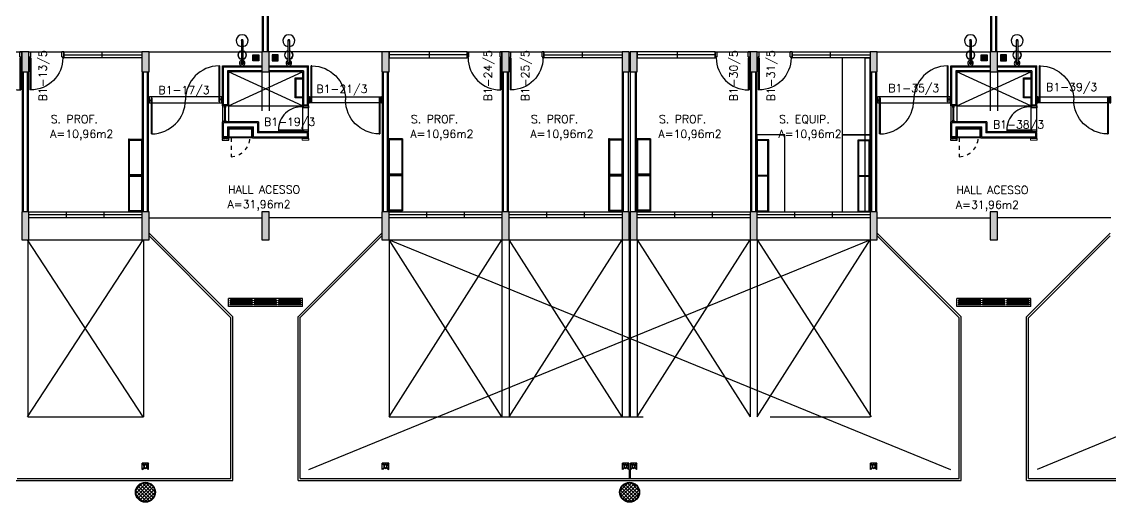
# Model space of a CAD drawing. Header units: inches. Extents: x -15 to 119, y -6 to 56.
# Drawn here: x 11.71 to 38.91, y 25.92 to 37.93 of the extents above; entities that cross this region are included whole.
import ezdxf

# ---------------------------------------------------------------- set-up
doc = ezdxf.new("R2010")
doc.units = ezdxf.units.IN
doc.header["$MEASUREMENT"] = 0
doc.header["$PDMODE"] = 1
doc.linetypes.add('HIDDEN', pattern=[9.525, 6.35, -3.175])
doc.linetypes.add('HIDDEN2', pattern=[4.7625, 3.175, -1.5875])
doc.layers.get('0').update_dxf_attribs({"linetype": 'CONTINUOUS'})
for name, color, linetype in [('A-WC', 2, 'CONTINUOUS'), ('ar-alv', 2, 'CONTINUOUS'), ('ar-armario180', 1, 'CONTINUOUS'), ('ar-armarioproj', 1, 'HIDDEN'), ('ar-castelo', 2, 'CONTINUOUS'), ('ar-corrimao', 2, 'CONTINUOUS'), ('ar-esq', 2, 'CONTINUOUS'), ('ar-estc', 3, 'CONTINUOUS'), ('ar-estc-b', 253, 'CONTINUOUS'), ('ar-grelha', 253, 'CONTINUOUS'), ('AR-LAY-OUT-EQUIPAMENTOS', 221, 'CONTINUOUS'), ('ar-porta', 1, 'CONTINUOUS'), ('ar-proj', 1, 'HIDDEN'), ('ar-ralo', 1, 'CONTINUOUS'), ('ar-reboco', 2, 'CONTINUOUS'), ('ar-shaft', 2, 'CONTINUOUS'), ('ar-tirante', 3, 'CONTINUOUS'), ('AR-VISTA', 2, 'CONTINUOUS'), ('ar-wc', 2, 'CONTINUOUS'), ('ar-xis', 1, 'CONTINUOUS'), ('armario piso-teto', 2, 'CONTINUOUS'), ('banc', 1, 'CONTINUOUS'), ('cong', 7, 'CONTINUOUS'), ('DET-PIVO', 2, 'CONTINUOUS'), ('ENDEREÇO', 2, 'CONTINUOUS'), ('esq-01', 3, 'CONTINUOUS'), ('esq-02', 2, 'CONTINUOUS'), ('esq4', 1, 'CONTINUOUS'), ('estc-01', 3, 'CONTINUOUS'), ('h-estc', 8, 'CONTINUOUS'), ('lixeira', 1, 'CONTINUOUS'), ('proj', 1, 'HIDDEN'), ('PROJ-MARCO', 1, 'HIDDEN'), ('ptm', 2, 'CONTINUOUS'), ('ptm1', 1, 'CONTINUOUS'), ('ralo', 1, 'HIDDEN2'), ('shaft1', 2, 'CONTINUOUS')]:
    doc.layers.add(name, color=color, linetype=linetype)
doc.styles.add('UNB-100', font='simplex.shx', dxfattribs={"height": 0.2})
pattern_1 = [(45, (74.67, 1.745), (-0.04490128, 0.04490128), []), (135, (74.67, 1.745), (-0.04490128, -0.04490128), [])]

# ---------------------------------------------------------------- blocks, each defined once
blk = doc.blocks.new('plr01-01p')
at = {"layer": 'h-estc'}
blk.add_hatch(color=256, dxfattribs=at).paths.add_polyline_path([(0.09, 0.075), (-0.09, 0.075), (-0.09, -0.625), (0.09, -0.625)])
at = {"layer": 'cong'}
blk.add_point((0, 0), dxfattribs=at)
at = {"layer": 'estc-01'}
blk.add_lwpolyline([(-0.09, 0.075), (-0.09, -0.625), (0.09, -0.625), (0.09, 0.075)], close=True, dxfattribs=at)
blk = doc.blocks.new('plr02-01p')
at = {"layer": 'h-estc'}
blk.add_hatch(color=256, dxfattribs=at).paths.add_polyline_path([(0.09, 0.075), (-0.09, 0.075), (-0.09, -0.425), (0.09, -0.425)])
at = {"layer": 'estc-01'}
blk.add_lwpolyline([(-0.09, 0.075), (-0.09, -0.425), (0.09, -0.425), (0.09, 0.075)], close=True, dxfattribs=at)
blk = doc.blocks.new('esq15-01p')
at = {"layer": 'cong'}
blk.add_point((0, 0), dxfattribs=at)
at = {"layer": 'esq-01', "color": 1}
for p, q in [((2.91, 0), (0.09, 0)), ((1.03, -0.075), (1.03, 0.075)), ((1.97, -0.075), (1.97, 0.075))]:
    blk.add_line(p, q, dxfattribs=at)
at = {"layer": 'esq-02'}
blk.add_lwpolyline([(2.91, -0.075), (0.09, -0.075), (0.09, 0.075), (2.91, 0.075)], close=True, dxfattribs=at)
blk = doc.blocks.new('sh-01p')
at = {"layer": 'ar-alv'}
for p, q in [((-1.05, 0.05), (-0.09, 0.05)), ((-1.05, -0.9), (-1.05, 0.05)), ((0.09, 0.05), (1.05, 0.05)), ((1.05, -0.9), (1.05, 0.05)), ((-0.95, -0.05), (-0.95, -0.9)), ((-0.09, -0.05), (-0.95, -0.05)), ((0.95, -0.05), (0.09, -0.05)), ((0.95, -0.05), (0.95, -0.9)), ((-0.95, -0.9), (-1.05, -0.9)), ((0.95, -0.9), (1.05, -0.9)), ((-1.05, -1.7), (-1.05, -1.35)), ((-0.2, -1.35), (-1.05, -1.35)), ((-0.2, -1.35), (-0.2, -1.6)), ((-0.95, -1.45), (-0.3, -1.45)), ((-0.95, -1.45), (-0.95, -1.7)), ((-0.3, -1.7), (-0.3, -1.45)), ((1.05, -1.6), (-0.2, -1.6)), ((1.05, -1.7), (1.05, -1.6)), ((-0.95, -1.7), (-1.05, -1.7)), ((-0.3, -1.7), (1.05, -1.7))]:
    blk.add_line(p, q, dxfattribs=at)
at = {"layer": 'ar-proj'}
for p, q in [((0.925, -0.95), (0.925, -1.53)), ((1.075, -1.53), (1.075, -0.97))]:
    blk.add_line(p, q, dxfattribs=at)
at = {"layer": 'ar-proj', "ltscale": 0.01}
blk.add_line((-0.861, -1.725), (-0.861, -2.195), dxfattribs=at)
blk.add_arc((-0.882, -1.699), 0.496, 272.4338, 357.0427, dxfattribs=at)
at = {"layer": 'ar-reboco'}
for p, q in [((-1.075, 0.075), (-0.09, 0.075)), ((-1.075, -0.925), (-1.075, 0.075)), ((0.09, 0.075), (1.075, 0.075)), ((1.075, -0.925), (1.075, 0.075)), ((-0.09, -0.075), (-0.925, -0.075)), ((0.925, -0.075), (0.09, -0.075)), ((0.925, -0.075), (0.925, -0.925)), ((-0.925, -0.925), (-1.075, -0.925)), ((0.925, -0.925), (1.075, -0.925)), ((1.075, -1.575), (1.075, -0.925)), ((-1.075, -1.725), (-1.075, -1.325)), ((-0.175, -1.325), (-1.075, -1.325)), ((-0.175, -1.325), (-0.175, -1.575)), ((-0.925, -1.475), (-0.325, -1.475)), ((-0.925, -1.475), (-0.925, -1.725)), ((-0.325, -1.725), (-0.325, -1.475)), ((1.075, -1.575), (-0.175, -1.575)), ((1.075, -1.725), (1.075, -1.588)), ((-0.925, -1.725), (-1.075, -1.725)), ((-0.325, -1.725), (1.075, -1.725))]:
    blk.add_line(p, q, dxfattribs=at)
blk.add_lwpolyline([(-0.925, -0.075), (-0.925, -0.925)], dxfattribs=at)
at = {"layer": 'ar-xis'}
for p, q in [((-0.925, -0.925), (0.925, -0.075)), ((0.925, -0.925), (-0.925, -0.075))]:
    blk.add_line(p, q, dxfattribs=at)
at = {"layer": 'esq-01'}
for p, q in [((-1.05, -1.743), (-1.026, -1.743)), ((-0.975, -1.743), (-0.95, -1.743))]:
    blk.add_line(p, q, dxfattribs=at)
at = {"layer": 'esq-01', "lineweight": 15}
blk.add_line((-0.925, -1.714), (-0.925, -1.716), dxfattribs=at)
at = {"layer": 'esq-01', "flags": 128}
blk.add_lwpolyline([(-0.92, -1.778, 0.414214), (-0.915, -1.773), (-0.915, -1.743, 0.414214), (-0.92, -1.738), (-0.95, -1.738), (-0.95, -1.743), (-0.998, -1.743), (-0.998, -1.748), (-1.003, -1.748), (-1.003, -1.743), (-1.05, -1.743), (-1.05, -1.738), (-1.08, -1.738), (-1.08, -1.738, 0.414214), (-1.085, -1.743), (-1.085, -1.773, 0.414214), (-1.08, -1.778)], format="xyb", close=True, dxfattribs=at)
at = {"layer": 'esq-01', "lineweight": 15, "flags": 128}
for points in [[(-0.925, -1.655), (-0.925, -1.725), (-0.904, -1.725), (-0.904, -1.655)], [(-0.346, -1.655), (-0.346, -1.725), (-0.325, -1.725), (-0.325, -1.655)]]:
    blk.add_lwpolyline(points, close=True, dxfattribs=at)
blk.add_lwpolyline([(0.92, -1.778, -0.414214), (0.915, -1.773), (0.915, -1.743, -0.414214), (0.92, -1.738), (0.95, -1.738), (0.95, -1.743), (0.997, -1.743), (0.997, -1.748), (1.002, -1.748), (1.002, -1.743), (1.05, -1.743), (1.05, -1.738), (1.08, -1.738), (1.08, -1.738, -0.414214), (1.085, -1.743), (1.085, -1.773, -0.414214), (1.08, -1.778)], format="xyb", close=True, dxfattribs=at)
at = {"layer": 'esq4'}
for p, q in [((-1.075, -0.925), (-1.075, -1.325)), ((-0.925, -0.925), (-0.925, -1.325)), ((-0.95, -1.743), (-0.95, -1.725)), ((-0.925, -1.738), (-0.938, -1.738)), ((-0.936, -1.727), (-0.936, -1.736)), ((-0.936, -1.736), (-0.925, -1.736)), ((-0.925, -1.736), (-0.925, -1.738)), ((0.925, -1.736), (0.925, -1.738)), ((0.936, -1.736), (0.925, -1.736)), ((0.936, -1.727), (0.936, -1.736)), ((1.064, -1.727), (1.064, -1.736)), ((1.064, -1.736), (1.075, -1.736)), ((1.075, -1.736), (1.075, -1.738))]:
    blk.add_line(p, q, dxfattribs=at)
at = {"layer": 'esq4', "lineweight": 15, "ltscale": 0.0002}
for p, q in [((-1.025, -1.284), (-1.025, -0.961)), ((-1, -1.284), (-1, -0.961)), ((-0.863, -1.7), (-0.387, -1.7)), ((-0.863, -1.725), (-0.387, -1.725))]:
    blk.add_line(p, q, dxfattribs=at)
at = {"layer": 'esq4', "lineweight": 5}
for p, q in [((-0.925, -1.727), (-0.936, -1.727)), ((-0.925, -1.725), (-0.925, -1.727)), ((0.925, -1.725), (0.925, -1.727)), ((0.925, -1.727), (0.936, -1.727)), ((1.075, -1.727), (1.064, -1.727)), ((1.075, -1.725), (1.075, -1.727))]:
    blk.add_line(p, q, dxfattribs=at)
at = {"layer": 'esq4', "linetype": 'Continuous', "lineweight": 5}
for points in [[(1.075, -1.575), (1.062, -1.575), (1.062, -1.588), (1.075, -1.588), (1.075, -1.586), (1.064, -1.586), (1.064, -1.577), (1.075, -1.577)], [(-1.075, -1.738), (-1.05, -1.738), (-1.05, -1.725), (-1.075, -1.725), (-1.075, -1.727), (-1.064, -1.727), (-1.064, -1.736), (-1.075, -1.736)]]:
    blk.add_lwpolyline(points, close=True, dxfattribs=at)
at = {"layer": 'ptm'}
for p, q in [((0.925, -1.53), (0.325, -1.53)), ((0.325, -1.53), (0.325, -1.55)), ((0.925, -1.55), (0.325, -1.55)), ((0.925, -1.53), (0.925, -1.55))]:
    blk.add_line(p, q, dxfattribs=at)
for points in [[(0.925, -0.925), (1.075, -0.925), (1.075, -0.97), (0.95, -0.97), (0.95, -0.95), (0.925, -0.95), (0.925, -0.925)], [(0.925, -1.575), (1.075, -1.575), (1.075, -1.53), (0.95, -1.53), (0.95, -1.55), (0.925, -1.55), (0.925, -1.575)]]:
    blk.add_lwpolyline(points, dxfattribs=at)
at = {"layer": 'ptm1'}
blk.add_arc((0.894, -1.517), 0.569, 85.5635, 181.3143, dxfattribs=at)
at = {"layer": 'shaft1'}
for p, q in [((0.743, -0.724), (0.743, -0.226)), ((0.743, -0.226), (0.925, -0.226)), ((0.743, -0.247), (0.925, -0.247)), ((0.763, -0.705), (0.763, -0.247)), ((0.926, -0.705), (0.743, -0.705)), ((0.925, -0.726), (0.743, -0.726)), ((-1.012, -0.966), (-1.012, -1.284)), ((-0.925, -0.925), (0.925, -0.925)), ((-0.904, -1.658), (-0.904, -1.495)), ((-0.896, -1.495), (-0.346, -1.495)), ((-0.346, -1.495), (-0.346, -1.657)), ((-0.387, -1.712), (-0.863, -1.712))]:
    blk.add_line(p, q, dxfattribs=at)
for points in [[(-1.025, -0.925), (-1, -0.925), (-1, -0.966), (-1.025, -0.966)], [(-1.025, -1.284), (-1, -1.284), (-1, -1.325), (-1.025, -1.325)], [(-0.863, -1.7), (-0.863, -1.725), (-0.904, -1.725), (-0.904, -1.7)], [(-0.346, -1.7), (-0.346, -1.725), (-0.387, -1.725), (-0.387, -1.7)]]:
    blk.add_lwpolyline(points, close=True, dxfattribs=at)
blk = doc.blocks.new('pm-80-01p')
at = {"layer": 'cong'}
blk.add_point((0, 0), dxfattribs=at)
at = {"layer": 'ptm'}
for p, q in [((0.105, 0.075), (0.105, 0.875)), ((0.125, 0.875), (0.105, 0.875)), ((0.125, 0.075), (0.125, 0.875)), ((0.105, 0.075), (0.08, 0.075)), ((0.08, 0.075), (0.08, -0.075)), ((0.125, 0.075), (0.105, 0.075)), ((0.105, 0.075), (0.105, 0.05)), ((0.125, 0.05), (0.105, 0.05)), ((0.125, 0.05), (0.125, -0.075)), ((0.905, 0.05), (0.905, -0.075)), ((0.905, 0.05), (0.925, 0.05)), ((0.925, 0.075), (0.95, 0.075)), ((0.925, 0.075), (0.925, 0.05)), ((0.95, 0.075), (0.95, -0.075)), ((0.08, -0.075), (0.125, -0.075)), ((0.95, -0.075), (0.905, -0.075))]:
    blk.add_line(p, q, dxfattribs=at)
at = {"layer": 'ptm', "color": 1}
blk.add_arc((0.125, 0.075), 0.8, 360, 90, dxfattribs=at)
blk = doc.blocks.new('esq17-01p')
at = {"layer": 'cong'}
blk.add_point((-0.015, 0), dxfattribs=at)
at = {"layer": 'esq-01', "color": 1}
for p, q in [((2.025, 0), (0.075, 0)), ((1.075, 0.075), (1.075, -0.075))]:
    blk.add_line(p, q, dxfattribs=at)
at = {"layer": 'esq-01'}
blk.add_line((2.025, 0.075), (2.025, -0.075), dxfattribs=at)
at = {"layer": 'esq-02'}
blk.add_lwpolyline([(2.025, 0.075), (0.075, 0.075), (0.075, -0.075), (2.025, -0.075)], close=True, dxfattribs=at)
at = {"rotation": 180}
blk.add_blockref('pm-80-01p', (2.975, 0), dxfattribs=at)
blk = doc.blocks.new('pm-dp90-01p')
at = {"layer": 'cong'}
blk.add_point((0, 0), dxfattribs=at)
at = {"layer": 'DET-PIVO'}
for centre in [(-0.85, 0), (0.85, 0)]:
    blk.add_circle(centre, 0.005, dxfattribs=at)
at = {"layer": 'PROJ-MARCO', "linetype": 'Continuous'}
for p, q in [((0.9, 0.075), (-0.9, 0.075)), ((-0.9, -0.075), (0.9, -0.075))]:
    blk.add_line(p, q, dxfattribs=at)
at = {"layer": 'ptm'}
for p, q in [((0.84, -0.05), (0.84, 0.85)), ((0.84, 0.85), (0.86, 0.85)), ((0.86, -0.05), (0.86, 0.85)), ((-0.925, -0.075), (-0.925, 0.075)), ((-0.925, 0.075), (-0.9, 0.075)), ((-0.9, -0.075), (-0.9, 0.075)), ((-0.86, 0.05), (-0.86, -0.85)), ((-0.84, 0.05), (-0.86, 0.05)), ((-0.84, 0.05), (-0.84, -0.85)), ((0.88, 0.03), (0.9, 0.03)), ((0.88, 0.01), (0.88, 0.03)), ((0.88, 0.01), (0.9, 0.01)), ((0.9, 0.075), (0.925, 0.075)), ((0.9, 0.075), (0.9, -0.075)), ((0.925, 0.075), (0.925, -0.075)), ((-0.9, -0.075), (-0.925, -0.075)), ((-0.88, -0.01), (-0.9, -0.01)), ((-0.88, -0.03), (-0.9, -0.03)), ((-0.88, -0.01), (-0.88, -0.03)), ((0.84, -0.05), (0.86, -0.05)), ((0.925, -0.075), (0.9, -0.075)), ((-0.84, -0.85), (-0.86, -0.85))]:
    blk.add_line(p, q, dxfattribs=at)
at = {"layer": 'ptm', "color": 1}
for centre, start, end in [((0.85, 0), 90.6743, 180), ((-0.85, 0), 270.6743, 0)]:
    blk.add_arc(centre, 0.85, start, end, dxfattribs=at)
blk = doc.blocks.new('bnc-31p')
at = {"layer": 'banc'}
blk.add_lwpolyline([(-0.9625, 0), (0.9625, 0), (0.9625, 0.7), (-0.9625, 0.7)], close=True, dxfattribs=at)
at = {"layer": 'cong'}
blk.add_point((0, 0), dxfattribs=at)
blk = doc.blocks.new('mob-ar4')
at = {"layer": 'armario piso-teto'}
for p, q in [((-0.47, 0.3), (0.43, 0.3)), ((-0.47, 0.28), (-0.47, 0.3)), ((-0.47, 0.3), (-0.47, 0.28)), ((-0.47, 0.28), (-0.47, -0.05)), ((-0.45, 0.28), (-0.47, 0.28)), ((-0.46, 0.28), (0.41, 0.28)), ((-0.45, 0.28), (-0.45, -0.03)), ((-0.02, 0.3), (-0.02, 0.28)), ((0.41, 0.28), (0.41, -0.03)), ((0.41, 0.28), (0.43, 0.28)), ((0.43, 0.3), (0.43, 0.28)), ((0.43, 0.28), (0.43, -0.05)), ((-0.47, -0.05), (0.43, -0.05)), ((-0.45, -0.03), (0.41, -0.03))]:
    blk.add_line(p, q, dxfattribs=at)
at = {"layer": 'cong'}
blk.add_point((0, -0.05), dxfattribs=at)
blk = doc.blocks.new('mob-ar2')
at = {"layer": 'ar-armarioproj'}
for p, q in [((-0.9025, 0.3), (-0.9025, 0)), ((-0.0025, 0.3), (-0.9025, 0.3)), ((-0.8825, 0.28), (-0.9025, 0.28)), ((-0.01, 0.28), (-0.8925, 0.28)), ((-0.8825, 0.28), (-0.8825, 0.02)), ((-0.4525, 0.28), (-0.4525, 0.3)), ((-0.01, 0.28), (-0.01, 0.02)), ((-0.01, 0.28), (0.01, 0.28)), ((-0.0025, 0.28), (-0.0025, 0.3)), ((0.9025, 0.3), (0.0025, 0.3)), ((0.0025, 0.28), (0.0025, 0.3)), ((0.01, 0.28), (0.01, 0.02)), ((0.8925, 0.28), (0.01, 0.28)), ((0.4525, 0.28), (0.4525, 0.3)), ((0.8825, 0.28), (0.8825, 0.02)), ((0.8825, 0.28), (0.9025, 0.28)), ((0.9025, 0.28), (0.9025, 0.3)), ((0.9025, 0.28), (0.9025, 0)), ((-0.01, 0.02), (-0.8825, 0.02)), ((0.01, 0), (-0.01, 0)), ((0.8825, 0.02), (0.01, 0.02)), ((-0.01, 0), (-0.9025, 0)), ((0.8825, 0), (0.01, 0)), ((0.9025, 0), (0.8825, 0))]:
    blk.add_line(p, q, dxfattribs=at)
at = {"layer": 'cong'}
blk.add_point((0, 0), dxfattribs=at)
blk = doc.blocks.new('ralo-15cm')
at = {"layer": 'ralo'}
h = blk.add_hatch(dxfattribs=at)
h.set_pattern_fill('DOTS', color=256, scale=0.005, style=0)
h.set_pattern_definition([(0, (-210.436618, -163.386024), (0.00396875, 0.0079375), [0, -0.0079375])])
h.paths.add_polyline_path([(0.07, 0.064, 0.109147), (0.065, 0.07), (0.044, 0.07, 0.234403), (0.037, 0.056, 0.031938), (0.037, 0.054, -0.085518), (0.053, 0.038, 0.304982), (0.07, 0.048)])
h.paths.add_polyline_path([(-0.047, 0.07), (-0.065, 0.07, 0.101422), (-0.07, 0.065), (-0.07, 0.047, 0.322568), (-0.052, 0.04, -0.06492), (-0.04, 0.051, 0.065904), (-0.039, 0.056, 0.253091)])
h.paths.add_polyline_path([(-0.054, -0.037, 0.248259), (-0.07, -0.043), (-0.07, -0.068, 0.039546), (-0.068, -0.07), (-0.044, -0.07, 0.224729), (-0.037, -0.055, 0.030017), (-0.037, -0.053, -0.089405)])
h.paths.add_polyline_path([(0.07, -0.042, 0.270307), (0.052, -0.039, -0.063767), (0.041, -0.051, 0.073161), (0.04, -0.056, 0.228135), (0.047, -0.07), (0.069, -0.07, 0.013274), (0.07, -0.069)])
at = {"layer": 'cong'}
blk.add_point((0, 0), dxfattribs=at)
at = {"layer": 'ralo'}
for p, q in [((-0.062, 0.002), (-0.065, 0.002)), ((-0.047, 0.002), (-0.059, 0.002)), ((-0.055, 0.029), (-0.058, 0.03)), ((-0.052, 0.033), (-0.055, 0.035)), ((-0.042, 0.021), (-0.053, 0.027)), ((-0.039, 0.026), (-0.05, 0.032)), ((-0.027, 0.002), (-0.044, 0.002)), ((-0.024, 0.011), (-0.04, 0.02)), ((-0.022, 0.015), (-0.037, 0.024)), ((-0.033, 0.052), (-0.035, 0.055)), ((-0.015, 0.022), (-0.032, 0.05)), ((-0.029, 0.055), (-0.03, 0.058)), ((-0.011, 0.024), (-0.027, 0.053)), ((-0.009, 0.002), (-0.024, 0.002)), ((-0.009, 0.002), (-0.022, 0.01)), ((-0.007, 0.007), (-0.02, 0.014)), ((-0.007, 0.007), (-0.014, 0.02)), ((-0.003, 0.009), (-0.01, 0.022)), ((-0.003, 0.062), (-0.003, 0.065)), ((-0.003, 0.027), (-0.003, 0.059)), ((-0.003, 0.009), (-0.003, 0.024)), ((0.002, 0.062), (0.002, 0.065)), ((0.002, 0.027), (0.002, 0.059)), ((0.002, 0.009), (0.002, 0.024)), ((0.002, 0.009), (0.01, 0.022)), ((0.007, 0.007), (0.014, 0.02)), ((0.007, 0.007), (0.02, 0.014)), ((0.009, 0.002), (0.022, 0.01)), ((0.009, 0.002), (0.024, 0.002)), ((0.011, 0.024), (0.027, 0.053)), ((0.015, 0.022), (0.032, 0.05)), ((0.022, 0.015), (0.05, 0.032)), ((0.024, 0.011), (0.053, 0.027)), ((0.027, 0.002), (0.044, 0.002)), ((0.029, 0.055), (0.03, 0.058)), ((0.033, 0.052), (0.035, 0.055)), ((0.047, 0.002), (0.059, 0.002)), ((0.052, 0.033), (0.055, 0.035)), ((0.055, 0.029), (0.058, 0.03)), ((0.062, 0.002), (0.065, 0.002)), ((-0.062, -0.003), (-0.065, -0.003)), ((-0.047, -0.003), (-0.059, -0.003)), ((-0.055, -0.029), (-0.058, -0.03)), ((-0.052, -0.033), (-0.055, -0.035)), ((-0.042, -0.021), (-0.053, -0.027)), ((-0.039, -0.026), (-0.05, -0.032)), ((-0.027, -0.003), (-0.044, -0.003)), ((-0.024, -0.011), (-0.04, -0.02)), ((-0.022, -0.015), (-0.037, -0.024)), ((-0.033, -0.052), (-0.035, -0.055)), ((-0.026, -0.039), (-0.032, -0.05)), ((-0.029, -0.055), (-0.03, -0.058)), ((-0.021, -0.042), (-0.027, -0.053)), ((-0.009, -0.003), (-0.024, -0.003)), ((-0.015, -0.022), (-0.024, -0.037)), ((-0.009, -0.003), (-0.022, -0.01)), ((-0.007, -0.007), (-0.02, -0.014)), ((-0.011, -0.024), (-0.02, -0.04)), ((-0.007, -0.007), (-0.014, -0.02)), ((-0.003, -0.009), (-0.01, -0.022)), ((-0.003, -0.009), (-0.003, -0.024)), ((-0.003, -0.027), (-0.003, -0.044)), ((-0.003, -0.047), (-0.003, -0.059)), ((-0.003, -0.062), (-0.003, -0.065)), ((0.002, -0.009), (0.002, -0.024)), ((0.002, -0.009), (0.01, -0.022)), ((0.002, -0.027), (0.002, -0.044)), ((0.002, -0.047), (0.002, -0.059)), ((0.002, -0.062), (0.002, -0.065)), ((0.007, -0.007), (0.02, -0.014)), ((0.007, -0.007), (0.014, -0.02)), ((0.009, -0.003), (0.024, -0.003)), ((0.009, -0.003), (0.022, -0.01)), ((0.011, -0.024), (0.02, -0.04)), ((0.015, -0.022), (0.024, -0.037)), ((0.021, -0.042), (0.027, -0.053)), ((0.022, -0.015), (0.037, -0.024)), ((0.024, -0.011), (0.04, -0.02)), ((0.026, -0.039), (0.032, -0.05)), ((0.027, -0.003), (0.044, -0.003)), ((0.029, -0.055), (0.03, -0.058)), ((0.033, -0.052), (0.035, -0.055)), ((0.039, -0.026), (0.05, -0.032)), ((0.042, -0.021), (0.053, -0.027)), ((0.047, -0.003), (0.059, -0.003)), ((0.052, -0.033), (0.055, -0.035)), ((0.055, -0.029), (0.058, -0.03)), ((0.062, -0.003), (0.065, -0.003))]:
    blk.add_line(p, q, dxfattribs=at)
for points in [[(-0.075, -0.075), (0.075, -0.075), (0.075, 0.075), (-0.075, 0.075)], [(-0.07, -0.07), (0.07, -0.07), (0.07, 0.07), (-0.07, 0.07)]]:
    blk.add_lwpolyline(points, close=True, dxfattribs=at)
blk.add_circle((0, 0), 0.065, dxfattribs=at)
for radius, start, end in [(0.0617, 152.3206, 177.6794), (0.0592, 152.4186, 177.5814), (0.0617, 122.3206, 147.6794), (0.0592, 122.4186, 147.5814), (0.0468, 153.0651, 176.9349), (0.0443, 153.2384, 176.7616), (0.0468, 123.0651, 146.9349), (0.0443, 123.2384, 146.7616), (0.0617, 92.3206, 117.6794), (0.0592, 92.4186, 117.5814), (0.0268, 155.3615, 174.6385), (0.0243, 155.916, 174.084), (0.0268, 125.3615, 144.6385), (0.0468, 93.0651, 116.9349), (0.0443, 93.2384, 116.7616), (0.0243, 125.916, 144.084), (0.0268, 95.3615, 114.6385), (0.0243, 95.916, 114.084), (0.0617, 62.3206, 87.6794), (0.0592, 62.4186, 87.5814), (0.0468, 63.0651, 86.9349), (0.0443, 63.2384, 86.7616), (0.0268, 65.3615, 84.6385), (0.0243, 65.916, 84.084), (0.0243, 35.916, 54.084), (0.0268, 35.3615, 54.6385), (0.0243, 5.916, 24.084), (0.0443, 33.2384, 56.7616), (0.0268, 5.3615, 24.6385), (0.0468, 33.0651, 56.9349), (0.0592, 32.4186, 57.5814), (0.0617, 32.3206, 57.6794), (0.0443, 3.2384, 26.7616), (0.0468, 3.0651, 26.9349), (0.0592, 2.4186, 27.5814), (0.0617, 2.3206, 27.6794), (0.0617, 182.3206, 207.6794), (0.0592, 182.4186, 207.5814), (0.0617, 212.3206, 237.6794), (0.0592, 212.4186, 237.5814), (0.0468, 183.0651, 206.9349), (0.0443, 183.2384, 206.7616), (0.0468, 213.0651, 236.9349), (0.0443, 213.2384, 236.7616), (0.0617, 242.3206, 267.6794), (0.0268, 185.3615, 204.6385), (0.0592, 242.4186, 267.5814), (0.0243, 185.916, 204.084), (0.0268, 215.3615, 234.6385), (0.0468, 243.0651, 266.9349), (0.0243, 215.916, 234.084), (0.0443, 243.2384, 266.7616), (0.0268, 245.3615, 264.6385), (0.0243, 245.916, 264.084), (0.0243, 275.916, 294.084), (0.0268, 275.3615, 294.6385), (0.0443, 273.2384, 296.7616), (0.0468, 273.0651, 296.9349), (0.0592, 272.4186, 297.5814), (0.0617, 272.3206, 297.6794), (0.0243, 305.916, 324.084), (0.0268, 305.3615, 324.6385), (0.0243, 335.916, 354.084), (0.0268, 335.3615, 354.6385), (0.0443, 303.2384, 326.7616), (0.0468, 303.0651, 326.9349), (0.0592, 302.4186, 327.5814), (0.0617, 302.3206, 327.6794), (0.0443, 333.2384, 356.7616), (0.0468, 333.0651, 356.9349), (0.0592, 332.4186, 357.5814), (0.0617, 332.3206, 357.6794)]:
    blk.add_arc((0, 0), radius, start, end, dxfattribs=at)
blk = doc.blocks.new('GRELHA-PLANTA')
at = {"layer": 'ar-grelha', "color": 1}
for p, q in [((1.85, 0.2), (0, 0.2)), ((0, 0.2), (0, 0)), ((1.85, 0), (0, 0)), ((0.591, 0.163), (0.05, 0.163)), ((0.591, 0.138), (0.05, 0.138)), ((0.591, 0.112), (0.05, 0.112)), ((0.591, 0.087), (0.05, 0.087)), ((0.591, 0.062), (0.05, 0.062)), ((0.591, 0.037), (0.05, 0.037)), ((1.196, 0.163), (0.654, 0.163)), ((1.196, 0.138), (0.654, 0.138)), ((1.196, 0.112), (0.654, 0.112)), ((1.196, 0.087), (0.654, 0.087)), ((1.196, 0.062), (0.654, 0.062)), ((1.196, 0.037), (0.654, 0.037)), ((1.8, 0.163), (1.258, 0.163)), ((1.8, 0.138), (1.258, 0.138)), ((1.8, 0.112), (1.258, 0.112)), ((1.8, 0.087), (1.258, 0.087)), ((1.8, 0.062), (1.258, 0.062)), ((1.8, 0.037), (1.258, 0.037)), ((1.85, 0.2), (1.85, 0))]:
    blk.add_line(p, q, dxfattribs=at)
for centre, start, end in [((0.05, 0.15), 90, 270), ((0.05, 0.1), 90, 270), ((0.05, 0.05), 90, 270), ((0.591, 0.15), 270, 90), ((0.591, 0.1), 270, 90), ((0.591, 0.05), 270, 90), ((0.654, 0.15), 90, 270), ((0.654, 0.1), 90, 270), ((0.654, 0.05), 90, 270), ((1.196, 0.15), 270, 90), ((1.196, 0.1), 270, 90), ((1.196, 0.05), 270, 90), ((1.258, 0.15), 90, 270), ((1.258, 0.1), 90, 270), ((1.258, 0.05), 90, 270), ((1.8, 0.15), 270, 90), ((1.8, 0.1), 270, 90), ((1.8, 0.05), 270, 90)]:
    blk.add_arc(centre, 0.0125, start, end, dxfattribs=at)
blk = doc.blocks.new('BOX')
at = {"color": 2}
for p, q in [((-0.057, -0.14), (-0.057, -0.2)), ((-0.053, -0.14), (-0.053, -0.2)), ((-0.03, -0.165), (-0.053, -0.165)), ((-0.03, -0.175), (-0.053, -0.175))]:
    blk.add_line(p, q, dxfattribs=at)
at = {"color": 3}
for p, q in [((-0.02, -0.73), (-0.02, -0.192)), ((0.02, -0.73), (0.02, -0.192))]:
    blk.add_line(p, q, dxfattribs=at)
at = {"color": 2}
blk.add_circle((0, -0.17), 0.02, dxfattribs=at)
at = {"color": 1}
for centre, radius, start, end in [((0, -0.371), 0.107, 100.7532, 259.2468), ((0, -0.371), 0.103, 100.7532, 259.2468), ((0, -0.17), 0.0699, 286.6348, 253.3652), ((0, -0.371), 0.103, 280.7532, 79.2468), ((0, -0.371), 0.107, 280.7532, 79.2468)]:
    blk.add_arc(centre, radius, start, end, dxfattribs=at)
at = {"color": 2}
for centre, radius, start, end in [((-0.055, -0.14), 0.002, 0, 180), ((-0.055, -0.2), 0.002, 180, 0), ((0, -0.73), 0.15, 97.6623, 82.3377), ((0, -0.73), 0.025, 143.1301, 36.8699), ((0, -0.73), 0.02, 180, 0)]:
    blk.add_arc(centre, radius, start, end, dxfattribs=at)
at = {"color": 3}
blk.add_arc((0, -0.17), 0.03, 311.8103, 228.1897, dxfattribs=at)
blk = doc.blocks.new('chuvemerg-p')
at = {"layer": 'A-WC', "xscale": 4.000000000000012, "yscale": 4.000000000000012, "zscale": 4.000000000000012, "rotation": 315.0000000000003}
blk.add_blockref('BOX', (0, 0), dxfattribs=at)
blk = doc.blocks.new('chuveiro-emerg')
at = {"layer": 'AR-LAY-OUT-EQUIPAMENTOS', "xscale": 0.250000000000002, "yscale": 0.250000000000002, "zscale": 0.250000000000002, "rotation": 134.9999999999999}
blk.add_blockref('chuvemerg-p', (-0.1, -0.0075), dxfattribs=at)

msp = doc.modelspace()

# ---------------------------------------------------------------- hatches: boundary and pattern name
at = {"layer": 'lixeira'}
h = msp.add_hatch(dxfattribs=at)
h.set_pattern_fill('ANSI37', color=8, scale=0.02, style=0)
h.set_pattern_definition(pattern_1)
h.paths.add_polyline_path([(14.8, 25.934), (14.8, 26.404, -0.414214), (15.035, 26.169, -0.414214)])
h.paths.add_polyline_path([(14.8, 25.934, -0.414214), (14.565, 26.169, -0.414214), (14.8, 26.404)])
h = msp.add_hatch(dxfattribs=at)
h.set_pattern_fill('ANSI37', color=8, scale=0.02, style=0)
h.set_pattern_definition(pattern_1)
h.paths.add_polyline_path([(26.9, 25.934), (26.9, 26.404, 0.414214), (26.665, 26.169, 0.414214)])
h.paths.add_polyline_path([(26.9, 25.934, 0.414214), (27.135, 26.169, 0.414214), (26.9, 26.404)])

# ---------------------------------------------------------------- linework, layer by layer
at = {"layer": 'ar-alv'}
for p, q in [((17.75, 37.175), (17.75, 47.025)), ((17.85, 37.175), (17.85, 47.025)), ((36.05, 37.175), (36.05, 47.025)), ((35.95, 37.175), (35.95, 41.05)), ((11.75, 33.175), (11.75, 36.675)), ((11.85, 33.175), (11.85, 36.675)), ((14.75, 33.175), (14.75, 36.675)), ((14.85, 33.175), (14.85, 36.675)), ((20.75, 33.175), (20.75, 36.675)), ((20.85, 33.175), (20.85, 36.675)), ((23.75, 33.175), (23.75, 36.675)), ((23.85, 33.175), (23.85, 36.675)), ((26.75, 33.175), (26.75, 36.675)), ((26.875, 33.175), (26.875, 36.675)), ((26.925, 33.175), (26.925, 36.675)), ((27.05, 33.175), (27.05, 36.675)), ((29.95, 33.175), (29.95, 36.675)), ((30.05, 33.175), (30.05, 36.675)), ((32.95, 33.175), (32.95, 36.675)), ((33.05, 33.175), (33.05, 36.675))]:
    msp.add_line(p, q, dxfattribs=at)
at = {"layer": 'ar-castelo'}
msp.add_lwpolyline([(32.79, 37.025), (32.91, 37.025), (32.91, 33.175), (32.79, 33.175)], close=True, dxfattribs=at)
at = {"layer": 'ar-corrimao'}
for p, q in [((16.985, 30.552), (14.89, 32.647)), ((18.625, 30.562), (20.71, 32.647)), ((35.185, 30.552), (33.09, 32.647)), ((36.815, 30.552), (38.91, 32.647)), ((16.935, 30.531), (14.89, 32.576)), ((18.675, 30.541), (20.71, 32.576)), ((35.135, 30.531), (33.09, 32.576)), ((36.865, 30.531), (38.91, 32.576)), ((16.935, 26.515), (16.935, 30.531)), ((16.985, 26.465), (16.985, 30.552)), ((18.615, 26.465), (18.615, 30.562)), ((18.665, 26.515), (18.665, 30.541)), ((35.135, 26.515), (35.135, 30.531)), ((35.185, 26.465), (35.185, 30.552)), ((36.815, 26.465), (36.815, 30.552)), ((36.865, 26.515), (36.865, 30.531)), ((11.545, 26.465), (16.985, 26.465)), ((11.595, 26.515), (16.935, 26.515)), ((18.615, 26.465), (35.185, 26.465)), ((18.665, 26.515), (35.135, 26.515)), ((36.815, 26.465), (53.185, 26.465)), ((36.865, 26.515), (53.135, 26.515))]:
    msp.add_line(p, q, dxfattribs=at)
at = {"layer": 'ar-estc-b'}
for p, q in [((17.71, 36.675), (17.71, 35.7)), ((17.89, 36.675), (17.89, 35.7)), ((35.91, 36.675), (35.91, 35.7)), ((36.09, 36.675), (36.09, 35.7))]:
    msp.add_line(p, q, dxfattribs=at)
at = {"layer": 'ar-proj'}
for p, q in [((10.875, 37.175), (11.71, 37.175)), ((11.89, 37.175), (12.725, 37.175)), ((22.875, 37.175), (23.71, 37.175)), ((23.89, 37.175), (24.725, 37.175)), ((29.075, 37.175), (29.91, 37.175)), ((30.09, 37.175), (30.925, 37.175)), ((11.865, 32.482), (11.865, 28.05)), ((11.89, 32.475), (14.71, 32.475)), ((14.754, 32.475), (14.754, 28.05)), ((20.89, 32.475), (20.89, 28.05)), ((20.89, 32.475), (23.71, 32.475)), ((23.71, 32.475), (23.71, 28.05)), ((23.89, 32.475), (23.89, 28.05)), ((23.89, 32.475), (26.71, 32.475)), ((26.71, 32.475), (26.71, 28.05)), ((26.89, 32.475), (26.89, 28.05)), ((26.91, 32.475), (26.91, 28.05)), ((27.09, 32.475), (27.09, 28.05)), ((27.09, 32.475), (29.91, 32.475)), ((29.91, 32.475), (29.91, 28.05)), ((30.09, 32.475), (30.09, 28.05)), ((30.09, 32.475), (32.91, 32.475)), ((32.91, 32.475), (32.91, 28.05)), ((11.865, 28.05), (14.754, 28.05)), ((20.89, 28.05), (32.91, 28.05))]:
    msp.add_line(p, q, dxfattribs=at)
at = {"layer": 'ar-proj', "ltscale": 0.65}
for p, q in [((14.875, 37.175), (17.725, 37.175)), ((20.74, 37.175), (17.89, 37.175)), ((33.075, 37.175), (35.925, 37.175)), ((38.925, 37.175), (36.075, 37.175)), ((14.875, 33.025), (17.725, 33.025)), ((20.725, 33.025), (17.875, 33.025)), ((33.075, 33.025), (35.925, 33.025)), ((38.925, 33.025), (36.075, 33.025))]:
    msp.add_line(p, q, dxfattribs=at)
at = {"layer": 'ar-reboco'}
for p, q in [((17.725, 37.175), (17.725, 47.025)), ((17.875, 37.175), (17.875, 47.025)), ((36.075, 37.175), (36.075, 47.025)), ((35.925, 37.175), (35.925, 41.025)), ((11.725, 33.175), (11.725, 36.675)), ((11.875, 33.175), (11.875, 36.675)), ((14.725, 33.175), (14.725, 36.675)), ((14.875, 33.175), (14.875, 36.675)), ((20.725, 33.175), (20.725, 36.675)), ((20.875, 33.175), (20.875, 36.675)), ((23.725, 33.175), (23.725, 36.675)), ((23.875, 33.175), (23.875, 36.675)), ((26.725, 33.175), (26.725, 36.675)), ((27.075, 33.175), (27.075, 36.675)), ((29.925, 33.175), (29.925, 36.675)), ((30.075, 33.175), (30.075, 36.675)), ((32.925, 33.175), (32.925, 36.675)), ((33.075, 33.175), (33.075, 36.675))]:
    msp.add_line(p, q, dxfattribs=at)
at = {"layer": 'ar-tirante'}
for p, q in [((14.731, 26.895), (14.72, 26.884)), ((14.72, 26.884), (14.762, 26.841)), ((14.72, 26.746), (14.762, 26.789)), ((14.731, 26.735), (14.72, 26.746)), ((14.731, 26.895), (14.773, 26.854)), ((14.731, 26.735), (14.773, 26.776)), ((14.869, 26.895), (14.827, 26.854)), ((14.869, 26.735), (14.827, 26.776)), ((14.88, 26.884), (14.838, 26.841)), ((14.88, 26.746), (14.838, 26.789)), ((14.869, 26.895), (14.88, 26.884)), ((14.869, 26.735), (14.88, 26.746)), ((20.731, 26.895), (20.72, 26.884)), ((20.72, 26.884), (20.762, 26.841)), ((20.72, 26.746), (20.762, 26.789)), ((20.731, 26.735), (20.72, 26.746)), ((20.731, 26.895), (20.773, 26.854)), ((20.731, 26.735), (20.773, 26.776)), ((20.869, 26.895), (20.827, 26.854)), ((20.869, 26.735), (20.827, 26.776)), ((20.88, 26.884), (20.838, 26.841)), ((20.88, 26.746), (20.838, 26.789)), ((20.869, 26.895), (20.88, 26.884)), ((20.869, 26.735), (20.88, 26.746)), ((26.731, 26.895), (26.72, 26.884)), ((26.72, 26.884), (26.762, 26.841)), ((26.72, 26.746), (26.762, 26.789)), ((26.731, 26.735), (26.72, 26.746)), ((26.731, 26.895), (26.773, 26.854)), ((26.731, 26.735), (26.773, 26.776)), ((26.869, 26.895), (26.827, 26.854)), ((26.869, 26.735), (26.827, 26.776)), ((26.88, 26.884), (26.838, 26.841)), ((26.88, 26.746), (26.838, 26.789)), ((26.869, 26.895), (26.88, 26.884)), ((26.869, 26.735), (26.88, 26.746)), ((26.931, 26.895), (26.92, 26.884)), ((26.92, 26.884), (26.962, 26.841)), ((26.92, 26.746), (26.962, 26.789)), ((26.931, 26.735), (26.92, 26.746)), ((26.931, 26.895), (26.973, 26.854)), ((26.931, 26.735), (26.973, 26.776)), ((27.069, 26.895), (27.027, 26.854)), ((27.069, 26.735), (27.027, 26.776)), ((27.08, 26.884), (27.038, 26.841)), ((27.08, 26.746), (27.038, 26.789)), ((27.069, 26.895), (27.08, 26.884)), ((27.069, 26.735), (27.08, 26.746)), ((32.931, 26.895), (32.92, 26.884)), ((32.92, 26.884), (32.962, 26.841)), ((32.92, 26.746), (32.962, 26.789)), ((32.931, 26.735), (32.92, 26.746)), ((32.931, 26.895), (32.973, 26.854)), ((32.931, 26.735), (32.973, 26.776)), ((33.069, 26.895), (33.027, 26.854)), ((33.069, 26.735), (33.027, 26.776)), ((33.08, 26.884), (33.038, 26.841)), ((33.08, 26.746), (33.038, 26.789)), ((33.069, 26.895), (33.08, 26.884)), ((33.069, 26.735), (33.08, 26.746))]:
    msp.add_line(p, q, dxfattribs=at)
at = {"layer": 'ar-tirante', "extrusion": (0, 0, -1)}
for centre in [(14.8, 26.815), (20.8, 26.815), (26.8, 26.815), (27, 26.815), (33, 26.815)]:
    msp.add_ellipse(centre, major_axis=(0, 0.0488), ratio=0.910693, start_param=-3.141592653589793, end_param=3.141592653589793, dxfattribs=at)
at = {"layer": 'ar-tirante'}
for points in [[(14.8, 26.776), (14.789, 26.776), (14.778, 26.782), (14.762, 26.809), (14.765, 26.834), (14.792, 26.857), (14.813, 26.856), (14.837, 26.828), (14.837, 26.803), (14.819, 26.781), (14.809, 26.776), (14.8, 26.776)], [(20.8, 26.776), (20.789, 26.776), (20.778, 26.782), (20.762, 26.809), (20.765, 26.834), (20.792, 26.857), (20.813, 26.856), (20.837, 26.828), (20.837, 26.803), (20.819, 26.781), (20.809, 26.776), (20.8, 26.776)], [(26.8, 26.776), (26.789, 26.776), (26.778, 26.782), (26.762, 26.809), (26.765, 26.834), (26.792, 26.857), (26.813, 26.856), (26.837, 26.828), (26.837, 26.803), (26.819, 26.781), (26.809, 26.776), (26.8, 26.776)], [(27, 26.776), (26.989, 26.776), (26.978, 26.782), (26.962, 26.809), (26.965, 26.834), (26.992, 26.857), (27.013, 26.856), (27.037, 26.828), (27.037, 26.803), (27.019, 26.781), (27.009, 26.776), (27, 26.776)], [(33, 26.776), (32.989, 26.776), (32.978, 26.782), (32.962, 26.809), (32.965, 26.834), (32.992, 26.857), (33.013, 26.856), (33.037, 26.828), (33.037, 26.803), (33.019, 26.781), (33.009, 26.776), (33, 26.776)]]:
    msp.add_open_spline(points, degree=3, knots=[-3.141593, -3.141593, -3.141593, -3.141593, -2.1691, -2.1691, -0.677019, -0.677019, 0.815062, 0.815062, 2.307143, 2.307143, 3.141593, 3.141593, 3.141593, 3.141593], dxfattribs=at)
at = {"layer": 'AR-VISTA'}
for p, q in [((14.72, 26.735), (14.72, 26.895)), ((14.88, 26.895), (14.72, 26.895)), ((14.88, 26.735), (14.88, 26.895)), ((20.72, 26.735), (20.72, 26.895)), ((20.88, 26.895), (20.72, 26.895)), ((20.88, 26.735), (20.88, 26.895)), ((26.72, 26.735), (26.72, 26.895)), ((26.88, 26.895), (26.72, 26.895)), ((26.88, 26.735), (26.88, 26.895)), ((26.92, 26.735), (26.92, 26.895)), ((27.08, 26.895), (26.92, 26.895)), ((27.08, 26.735), (27.08, 26.895)), ((32.92, 26.735), (32.92, 26.895)), ((33.08, 26.895), (32.92, 26.895)), ((33.08, 26.735), (33.08, 26.895))]:
    msp.add_line(p, q, dxfattribs=at)
at = {"layer": 'ar-xis'}
for p, q in [((18.885, 26.735), (32.91, 32.475)), ((20.89, 32.475), (34.915, 26.735)), ((50.91, 32.475), (37.085, 26.735))]:
    msp.add_line(p, q, dxfattribs=at)
at = {"layer": 'lixeira'}
for p, q in [((26.89, 26.735), (26.89, 26.515)), ((26.91, 26.735), (26.91, 26.515))]:
    msp.add_line(p, q, dxfattribs=at)
for centre, radius in [((14.8, 26.169), 0.25), ((14.8, 26.169), 0.235), ((26.9, 26.169), 0.25), ((26.9, 26.169), 0.235)]:
    msp.add_circle(centre, radius, dxfattribs=at)
at = {"layer": 'proj'}
for p, q in [((11.85, 28.05), (14.746, 32.475)), ((14.746, 28.05), (11.85, 32.475)), ((20.89, 28.05), (23.71, 32.475)), ((23.71, 28.05), (20.89, 32.475)), ((26.71, 28.05), (23.89, 32.475)), ((23.89, 28.05), (26.71, 32.475)), ((27.09, 28.05), (29.91, 32.475)), ((27.09, 32.475), (29.91, 28.05)), ((30.09, 28.05), (32.91, 32.475)), ((30.09, 32.475), (32.935, 28.05))]:
    msp.add_line(p, q, dxfattribs=at)

# ---------------------------------------------------------------- block references
at = {"rotation": 269.9999999999998}
msp.add_blockref('mob-ar2', (30.075, 34.078), dxfattribs=at)
at = {"xscale": -1, "rotation": 90.00000000000017}
msp.add_blockref('mob-ar2', (32.91, 34.078), dxfattribs=at)
at = {"layer": 'ar-armario180', "xscale": -1}
for p, rotation in [((14.675, 34.52), 90.00000000000064), ((26.675, 34.53), 90.00000000000007), ((14.675, 33.62), 90.00000000000064), ((26.675, 33.63), 90.00000000000007)]:
    msp.add_blockref('mob-ar4', p, dxfattribs=dict(at, rotation=rotation))
at = {"layer": 'ar-armario180'}
for p, rotation in [((20.925, 34.53), 269.9999999999992), ((27.125, 34.53), 269.9999999999999), ((20.925, 33.63), 269.9999999999992), ((27.125, 33.63), 269.9999999999999)]:
    msp.add_blockref('mob-ar4', p, dxfattribs=dict(at, rotation=rotation))
at = {"layer": 'ar-esq'}
for name, p in [('esq17-01p', (8.815, 37.1)), ('esq17-01p', (20.815, 37.1)), ('esq17-01p', (27.015, 37.1)), ('esq15-01p', (11.8, 33.1)), ('esq15-01p', (20.8, 33.1)), ('esq15-01p', (23.8, 33.1)), ('esq15-01p', (27, 33.1)), ('esq15-01p', (30, 33.1))]:
    msp.add_blockref(name, p, dxfattribs=at)
at = {"layer": 'ar-esq', "xscale": -1}
for p in [(14.785, 37.1), (26.785, 37.1), (32.985, 37.1)]:
    msp.add_blockref('esq17-01p', p, dxfattribs=at)
at = {"layer": 'ar-estc'}
for p in [(11.8, 37.1), (14.8, 37.1), (17.8, 37.1), (20.8, 37.1), (23.8, 37.1), (26.8, 37.1), (27, 37.1), (30, 37.1), (33, 37.1), (36, 37.1)]:
    msp.add_blockref('plr02-01p', p, dxfattribs=at)
at = {"layer": 'ar-estc', "rotation": 359.9999999999997}
for p in [(11.8, 33.1), (14.8, 33.1), (17.8, 33.1), (20.8, 33.1), (23.8, 33.1), (26.8, 33.1), (27, 33.1), (30, 33.1), (33, 33.1), (36, 33.1)]:
    msp.add_blockref('plr01-01p', p, dxfattribs=at)
at = {"layer": 'ar-estc-b', "rotation": 90}
for p in [(32.91, 36.062), (30.775, 34.137), (32.91, 34.137)]:
    msp.add_blockref('bnc-31p', p, dxfattribs=at)
at = {"layer": 'ar-grelha', "xscale": -1, "rotation": 180}
for p in [(16.875, 31.012), (35.075, 31.012)]:
    msp.add_blockref('GRELHA-PLANTA', p, dxfattribs=at)
at = {"layer": 'ar-porta', "rotation": 180.0000000000041}
for p in [(15.8, 35.975), (34, 35.975)]:
    msp.add_blockref('pm-dp90-01p', p, dxfattribs=at)
at = {"layer": 'ar-porta', "xscale": -1, "rotation": 179.9999999999959}
for p in [(19.8, 35.975), (38, 35.975)]:
    msp.add_blockref('pm-dp90-01p', p, dxfattribs=at)
at = {"layer": 'ar-ralo', "xscale": -1, "rotation": 180}
for p in [(17.56, 37.025), (35.76, 37.025)]:
    msp.add_blockref('ralo-15cm', p, dxfattribs=at)
at = {"layer": 'ar-ralo', "rotation": 180}
for p in [(18.04, 37.025), (36.24, 37.025)]:
    msp.add_blockref('ralo-15cm', p, dxfattribs=at)
at = {"layer": 'ar-shaft'}
for p in [(17.8, 36.75), (36, 36.75)]:
    msp.add_blockref('sh-01p', p, dxfattribs=at)
at = {"layer": 'ar-wc', "rotation": 90}
for p in [(17.21, 36.825), (18.375, 36.825), (35.41, 36.825), (36.575, 36.825)]:
    msp.add_blockref('chuveiro-emerg', p, dxfattribs=at)

# ---------------------------------------------------------------- texts
at = {"layer": 'ENDEREÇO', "style": 'UNB-100'}
for s, p in [('B1-13/5', (12.333, 35.938)), ('B1-24/5', (23.459, 35.938)), ('B1-25/5', (24.391, 35.938)), ('B1-30/5', (29.599, 35.938)), ('B1-31/5', (30.531, 35.938))]:
    msp.add_text(s, height=0.2, rotation=90, dxfattribs=at).set_placement(p)
for s, p in [('B1-17/3', (15.126, 36.121)), ('B1-21/3', (19.072, 36.148)), ('B1-35/3', (33.362, 36.169)), ('B1-39/3', (37.308, 36.196)), ('S. PROF.', (12.433, 35.393)), ('B1-19/3', (17.765, 35.327)), ('S. PROF.', (21.433, 35.393)), ('S. PROF.', (24.433, 35.393)), ('S. PROF.', (27.633, 35.393)), ('S. EQUIP.', (30.633, 35.393)), ('B1-38/3', (35.98, 35.26)), ('A=10,96m2', (12.421, 35.026)), ('A=10,96m2', (21.421, 35.026)), ('A=10,96m2', (24.421, 35.026)), ('A=10,96m2', (27.621, 35.026)), ('A=10,96m2', (30.621, 35.026)), ('HALL ACESSO', (16.865, 33.634)), ('HALL ACESSO', (35.065, 33.624)), ('A=31,96m2', (16.853, 33.266)), ('A=31,96m2', (35.053, 33.256))]:
    msp.add_text(s, height=0.2, dxfattribs=at).set_placement(p)

doc.saveas('drawing.dxf')
